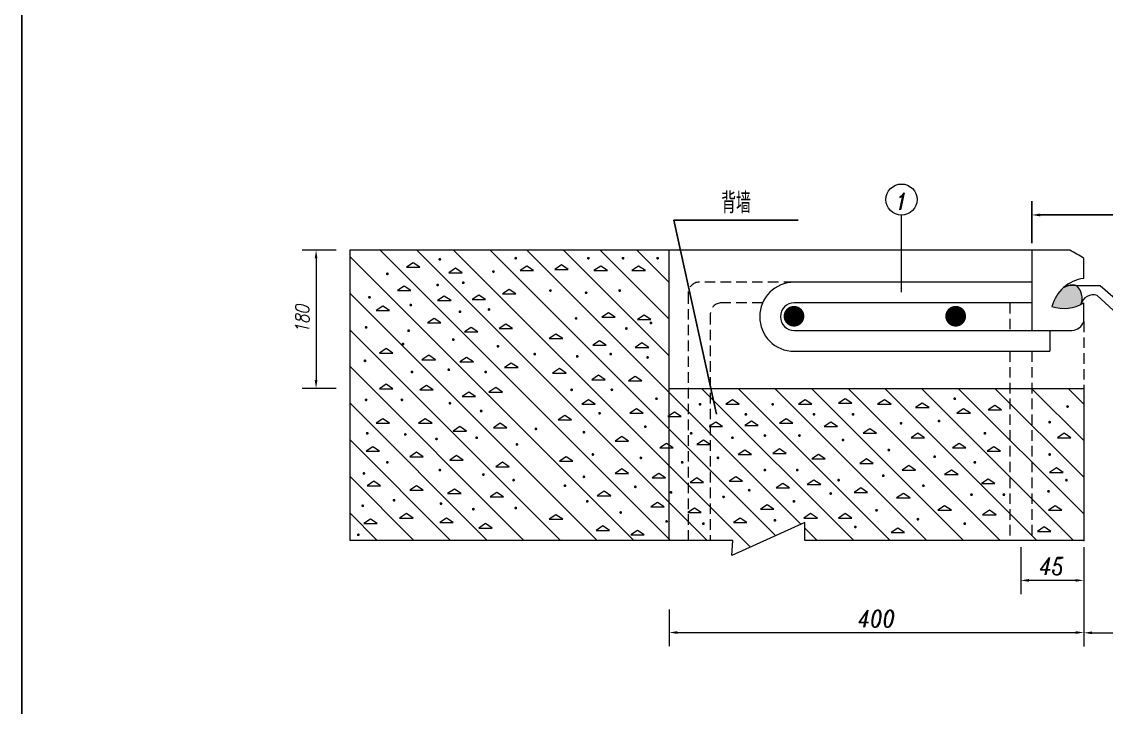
# Model space of a CAD drawing. Header units: millimetres. Extents: x -24082 to -8318, y -18393 to -12453.
# Drawn here: x -17978.1 to -17821.2, y -13152.6 to -13053.4 of the extents above; entities that cross this region are included whole.
import ezdxf
from ezdxf.enums import TextEntityAlignment as Align

# ---------------------------------------------------------------- set-up
doc = ezdxf.new("R2010")
doc.units = ezdxf.units.MM
doc.header["$LTSCALE"] = 12
doc.linetypes.add('DASHED', pattern=[19.05, 12.7, -6.35])
doc.linetypes.add('HIDDEN', pattern=[9.525, 6.35, -3.175])
doc.layers.add('Dim', color=7, linetype='Continuous', lineweight=18)
doc.layers.add('SCHEME', color=7, linetype='Continuous')
doc.layers.add('图框', color=5, linetype='Continuous')
doc.styles.get("Standard").update_dxf_attribs({"font": 'italc1.shx', "width": 0.8, "bigfont": 'fsdb.shx'})

msp = doc.modelspace()

# ---------------------------------------------------------------- hatches: boundary and pattern name
at = {"layer": 'Dim'}
h = msp.add_hatch(dxfattribs=at)
h.set_pattern_fill('ANSI31', color=3, scale=30, style=0)
h.set_pattern_definition([(135, (-16763.721, -13761.0735), (2.65165, 2.65165), [])])
edge = h.paths.add_edge_path()
edge.add_line((-17875.207, -13128.445), (-17930.657, -13128.445))
edge.add_line((-17930.657, -13086.441), (-17930.657, -13128.445))
edge.add_line((-17884.433, -13086.441), (-17930.657, -13086.441))
edge.add_line((-17884.433, -13128.445), (-17884.433, -13086.441))
edge.add_line((-17884.433, -13106.441), (-17824.433, -13106.441))
edge.add_line((-17824.433, -13106.441), (-17824.433, -13128.445))
edge.add_line((-17824.433, -13128.445), (-17864.778, -13128.445))
edge.add_line((-17864.778, -13128.445), (-17864.778, -13125.872))
edge.add_line((-17864.778, -13125.872), (-17875.369, -13130.637))
edge.add_line((-17875.369, -13130.637), (-17875.207, -13128.445))
msp.add_hatch(color=7, dxfattribs=at).paths.add_polyline_path([(-17824.849, -13094.294, -0.0371488), (-17824.763, -13094.035, 0.285368), (-17825.514, -13091.554, 0.1628055), (-17827.281, -13091.788, 0.1532164), (-17829.047, -13094.597, 0.1939056)])

# ---------------------------------------------------------------- linework, layer by layer
at = {"color": 7, "linetype": 'Continuous'}
for p, q in [((-17831.933, -13085.441), (-17831.933, -13079.341)), ((-17830.733, -13081.341), (-17793.133, -13081.341))]:
    msp.add_line(p, q, dxfattribs=at)
at = {"color": 7, "lineweight": 0}
msp.add_lwpolyline([(-17978.125, -13344.118), (-17558.125, -13344.118), (-17558.125, -13047.118), (-17978.125, -13047.118)], close=True, dxfattribs=at)
at = {"color": 2, "linetype": 'Continuous'}
msp.add_lwpolyline([(-17978.125, -13344.118), (-17978.125, -13047.118)], dxfattribs=at)
at = {"color": 7, "linetype": 'Continuous'}
msp.add_lwpolyline([(-17877.562, -13110.164), (-17883.754, -13082.088), (-17865.754, -13082.088)], dxfattribs=at)
msp.add_arc((-17826.048, -13094.313), 2.81, 79.03368, 116.02143, dxfattribs=at)
msp.add_solid([(-17830.733, -13081.141), (-17830.733, -13081.541), (-17831.933, -13081.341)], dxfattribs=at)
at = {"layer": 'Defpoints', "color": 0, "linetype": 'ByBlock'}
msp.add_point((-17831.933, -13086.441), dxfattribs=at)
at = {"layer": 'Dim', "color": 7}
msp.add_line((-17850.817, -13092.539), (-17850.817, -13081.359), dxfattribs=at)
at = {"layer": 'Dim', "color": 3}
for p, q in [((-17932.621, -13086.441), (-17937.527, -13086.441)), ((-17935.527, -13087.641), (-17935.527, -13105.241)), ((-17930.657, -13086.441), (-17930.657, -13128.445)), ((-17884.433, -13086.441), (-17930.657, -13086.441)), ((-17826.461, -13086.441), (-17884.433, -13086.441)), ((-17831.933, -13086.441), (-17831.933, -13091.069)), ((-17824.433, -13090.515), (-17824.433, -13087.637)), ((-17824.433, -13090.515), (-17824.433, -13087.637)), ((-17831.933, -13091.069), (-17831.933, -13098.069)), ((-17824.433, -13096.783), (-17824.433, -13094.069)), ((-17829.333, -13098.069), (-17826.114, -13098.069)), ((-17932.621, -13106.441), (-17937.527, -13106.441)), ((-17884.433, -13106.441), (-17824.433, -13106.441)), ((-17824.433, -13106.441), (-17824.433, -13128.445)), ((-17864.778, -13125.872), (-17875.369, -13130.637)), ((-17864.778, -13128.445), (-17864.778, -13125.872)), ((-17875.207, -13128.445), (-17930.657, -13128.445)), ((-17875.369, -13130.637), (-17875.207, -13128.445)), ((-17824.433, -13128.445), (-17864.778, -13128.445)), ((-17833.563, -13129.445), (-17833.563, -13136.244)), ((-17824.433, -13129.445), (-17824.433, -13143.829)), ((-17824.433, -13129.445), (-17824.433, -13136.244)), ((-17825.633, -13134.244), (-17832.363, -13134.244)), ((-17824.433, -13134.852), (-17824.433, -13143.789)), ((-17884.433, -13138.468), (-17884.433, -13143.789)), ((-17883.233, -13141.789), (-17825.633, -13141.789)), ((-17823.233, -13141.829), (-17800.633, -13141.829))]:
    msp.add_line(p, q, dxfattribs=at)
at = {"layer": 'Dim', "color": 3, "linetype": 'DASHED'}
msp.add_line((-17884.433, -13128.445), (-17884.433, -13086.441), dxfattribs=at)
at = {"layer": 'Dim', "color": 1, "linetype": 'HIDDEN', "ltscale": 0.02}
for p, q in [((-17866.333, -13091.069), (-17880.079, -13091.069)), ((-17881.679, -13092.669), (-17881.679, -13128.445)), ((-17870.916, -13094.069), (-17876.879, -13094.069)), ((-17835.133, -13094.069), (-17835.133, -13098.069)), ((-17878.479, -13095.669), (-17878.479, -13128.445)), ((-17824.433, -13096.783), (-17824.433, -13106.441)), ((-17835.133, -13101.069), (-17835.133, -13128.445)), ((-17831.933, -13101.069), (-17831.933, -13128.445))]:
    msp.add_line(p, q, dxfattribs=at)
at = {"layer": 'Dim', "color": 1}
for p, q in [((-17831.933, -13091.069), (-17866.333, -13091.069)), ((-17831.933, -13094.069), (-17866.333, -13094.069)), ((-17866.333, -13098.069), (-17829.333, -13098.069)), ((-17829.333, -13098.069), (-17829.333, -13101.069)), ((-17866.333, -13101.069), (-17829.333, -13101.069))]:
    msp.add_line(p, q, dxfattribs=at)
at = {"layer": 'Dim', "color": 3, "const_width": 0.2}
for points in [[(-17917.517, -13087.762, -1), (-17917.717, -13087.762, -1)], [(-17906.527, -13087.601, -1), (-17906.727, -13087.601, -1)], [(-17896.022, -13087.601, -1), (-17896.222, -13087.601, -1)], [(-17891.011, -13087.601, -1), (-17891.211, -13087.601, -1)], [(-17886.001, -13087.601, -1), (-17886.201, -13087.601, -1)], [(-17909.759, -13089.538, -1), (-17909.959, -13089.538, -1)], [(-17925.113, -13089.861, -1), (-17925.313, -13089.861, -1)], [(-17914.123, -13091.153, -1), (-17914.323, -13091.153, -1)], [(-17917.84, -13091.476, -1), (-17918.04, -13091.476, -1)], [(-17901.516, -13092.283, -1), (-17901.716, -13092.283, -1)], [(-17896.345, -13092.606, -1), (-17896.545, -13092.606, -1)], [(-17891.496, -13092.283, -1), (-17891.696, -13092.283, -1)], [(-17927.698, -13093.252, -1), (-17927.898, -13093.252, -1)], [(-17921.719, -13094.382, -1), (-17921.919, -13094.382, -1)], [(-17914.607, -13095.351, -1), (-17914.807, -13095.351, -1)], [(-17910.405, -13095.028, -1), (-17910.605, -13095.028, -1)], [(-17928.183, -13097.611, -1), (-17928.383, -13097.611, -1)], [(-17897.799, -13096.32, -1), (-17897.999, -13096.32, -1)], [(-17886.971, -13096.966, -1), (-17887.171, -13096.966, -1)], [(-17922.042, -13098.096, -1), (-17922.242, -13098.096, -1)], [(-17890.527, -13097.773, -1), (-17890.727, -13097.773, -1)], [(-17922.85, -13100.033, -1), (-17923.05, -13100.033, -1)], [(-17915.577, -13099.387, -1), (-17915.777, -13099.387, -1)], [(-17909.112, -13100.356, -1), (-17909.312, -13100.356, -1)], [(-17903.779, -13101.486, -1), (-17903.979, -13101.486, -1)], [(-17897.638, -13101.809, -1), (-17897.838, -13101.809, -1)], [(-17892.789, -13101.486, -1), (-17892.989, -13101.486, -1)], [(-17887.456, -13101.971, -1), (-17887.656, -13101.971, -1)], [(-17928.345, -13102.455, -1), (-17928.545, -13102.455, -1)], [(-17916.224, -13103.747, -1), (-17916.424, -13103.747, -1)], [(-17921.557, -13104.07, -1), (-17921.757, -13104.07, -1)], [(-17910.89, -13104.07, -1), (-17911.09, -13104.07, -1)], [(-17898.446, -13106.653, -1), (-17898.646, -13106.653, -1)], [(-17892.628, -13106.653, -1), (-17892.828, -13106.653, -1)], [(-17928.183, -13108.106, -1), (-17928.383, -13108.106, -1)], [(-17923.011, -13108.106, -1), (-17923.211, -13108.106, -1)], [(-17916.062, -13108.591, -1), (-17916.262, -13108.591, -1)], [(-17886.163, -13107.945, -1), (-17886.363, -13107.945, -1)], [(-17843.011, -13107.945, -1), (-17843.211, -13107.945, -1)], [(-17911.537, -13109.721, -1), (-17911.737, -13109.721, -1)], [(-17894.405, -13110.044, -1), (-17894.605, -13110.044, -1)], [(-17879.86, -13108.752, -1), (-17880.06, -13108.752, -1)], [(-17869.355, -13108.752, -1), (-17869.555, -13108.752, -1)], [(-17826.688, -13109.075, -1), (-17826.888, -13109.075, -1)], [(-17873.234, -13110.205, -1), (-17873.434, -13110.205, -1)], [(-17863.375, -13110.205, -1), (-17863.575, -13110.205, -1)], [(-17857.718, -13110.205, -1), (-17857.918, -13110.205, -1)], [(-17850.769, -13111.497, -1), (-17850.969, -13111.497, -1)], [(-17845.274, -13111.174, -1), (-17845.474, -13111.174, -1)], [(-17829.274, -13111.336, -1), (-17829.474, -13111.336, -1)], [(-17928.022, -13112.95, -1), (-17928.222, -13112.95, -1)], [(-17922.527, -13113.112, -1), (-17922.727, -13113.112, -1)], [(-17903.618, -13112.304, -1), (-17903.818, -13112.304, -1)], [(-17896.668, -13112.789, -1), (-17896.868, -13112.789, -1)], [(-17887.779, -13111.982, -1), (-17887.979, -13111.982, -1)], [(-17881.153, -13112.95, -1), (-17881.353, -13112.95, -1)], [(-17870.486, -13113.273, -1), (-17870.686, -13113.273, -1)], [(-17865.476, -13113.273, -1), (-17865.676, -13113.273, -1)], [(-17838.648, -13112.95, -1), (-17838.848, -13112.95, -1)], [(-17918.001, -13113.758, -1), (-17918.201, -13113.758, -1)], [(-17912.183, -13113.596, -1), (-17912.383, -13113.596, -1)], [(-17906.365, -13114.565, -1), (-17906.565, -13114.565, -1)], [(-17875.173, -13113.596, -1), (-17875.373, -13113.596, -1)], [(-17859.173, -13113.919, -1), (-17859.373, -13113.919, -1)], [(-17895.375, -13116.018, -1), (-17895.575, -13116.018, -1)], [(-17852.547, -13115.372, -1), (-17852.747, -13115.372, -1)], [(-17845.92, -13116.341, -1), (-17846.12, -13116.341, -1)], [(-17829.274, -13116.018, -1), (-17829.474, -13116.018, -1)], [(-17925.113, -13117.148, -1), (-17925.313, -13117.148, -1)], [(-17888.426, -13116.503, -1), (-17888.626, -13116.503, -1)], [(-17882.446, -13117.148, -1), (-17882.646, -13117.148, -1)], [(-17877.274, -13116.503, -1), (-17877.474, -13116.503, -1)], [(-17840.102, -13117.148, -1), (-17840.302, -13117.148, -1)], [(-17928.506, -13118.763, -1), (-17928.706, -13118.763, -1)], [(-17917.517, -13118.279, -1), (-17917.717, -13118.279, -1)], [(-17911.213, -13118.924, -1), (-17911.413, -13118.924, -1)], [(-17896.668, -13119.247, -1), (-17896.868, -13119.247, -1)], [(-17870.486, -13118.279, -1), (-17870.686, -13118.279, -1)], [(-17865.799, -13118.279, -1), (-17865.999, -13118.279, -1)], [(-17853.355, -13119.086, -1), (-17853.555, -13119.086, -1)], [(-17906.85, -13119.732, -1), (-17907.05, -13119.732, -1)], [(-17899.415, -13120.539, -1), (-17899.615, -13120.539, -1)], [(-17889.234, -13120.701, -1), (-17889.434, -13120.701, -1)], [(-17859.819, -13119.732, -1), (-17860.019, -13119.732, -1)], [(-17847.537, -13120.539, -1), (-17847.737, -13120.539, -1)], [(-17826.85, -13119.732, -1), (-17827.05, -13119.732, -1)], [(-17924.143, -13122.638, -1), (-17924.343, -13122.638, -1)], [(-17884.062, -13121.508, -1), (-17884.262, -13121.508, -1)], [(-17876.466, -13122.154, -1), (-17876.666, -13122.154, -1)], [(-17872.749, -13121.185, -1), (-17872.949, -13121.185, -1)], [(-17860.951, -13121.669, -1), (-17861.151, -13121.669, -1)], [(-17840.587, -13121.831, -1), (-17840.787, -13121.831, -1)], [(-17835.9, -13121.831, -1), (-17836.1, -13121.831, -1)], [(-17829.436, -13121.346, -1), (-17829.636, -13121.346, -1)], [(-17928.668, -13123.445, -1), (-17928.868, -13123.445, -1)], [(-17917.355, -13123.122, -1), (-17917.555, -13123.122, -1)], [(-17912.668, -13123.93, -1), (-17912.868, -13123.93, -1)], [(-17906.527, -13123.768, -1), (-17906.727, -13123.768, -1)], [(-17896.183, -13122.8, -1), (-17896.383, -13122.8, -1)], [(-17866.284, -13122.8, -1), (-17866.484, -13122.8, -1)], [(-17854.324, -13124.091, -1), (-17854.524, -13124.091, -1)], [(-17891.335, -13124.414, -1), (-17891.535, -13124.414, -1)], [(-17884.708, -13125.706, -1), (-17884.908, -13125.706, -1)], [(-17869.032, -13125.544, -1), (-17869.232, -13125.544, -1)], [(-17848.345, -13125.383, -1), (-17848.545, -13125.383, -1)], [(-17879.375, -13126.029, -1), (-17879.575, -13126.029, -1)], [(-17857.395, -13126.513, -1), (-17857.595, -13126.513, -1)], [(-17841.557, -13126.029, -1), (-17841.757, -13126.029, -1)], [(-17929.315, -13127.643, -1), (-17929.515, -13127.643, -1)]]:
    msp.add_lwpolyline(points, format="xyb", close=True, dxfattribs=at)
at = {"layer": 'Dim', "color": 3}
for points in [[(-17921.495, -13088.247), (-17922.465, -13088.892), (-17920.526, -13088.892)], [(-17915.354, -13089.054), (-17916.324, -13089.7), (-17914.384, -13089.7)], [(-17905.01, -13088.731), (-17905.98, -13089.377), (-17904.041, -13089.377)], [(-17900, -13088.569), (-17900.97, -13089.215), (-17899.031, -13089.215)], [(-17894.344, -13088.731), (-17895.313, -13089.377), (-17893.374, -13089.377)], [(-17888.849, -13088.731), (-17889.818, -13089.377), (-17887.879, -13089.377)], [(-17922.788, -13091.637), (-17923.758, -13092.283), (-17921.819, -13092.283)], [(-17907.596, -13092.122), (-17908.566, -13092.767), (-17906.627, -13092.767)], [(-17916.97, -13093.09), (-17917.94, -13093.736), (-17916, -13093.736)], [(-17911.96, -13092.929), (-17912.93, -13093.575), (-17910.99, -13093.575)], [(-17925.859, -13094.544), (-17926.829, -13095.189), (-17924.889, -13095.189)], [(-17893.212, -13095.512), (-17894.182, -13096.158), (-17892.243, -13096.158)], [(-17888.041, -13095.835), (-17889.01, -13096.481), (-17887.071, -13096.481)], [(-17918.425, -13096.32), (-17919.394, -13096.966), (-17917.455, -13096.966)], [(-17908.081, -13097.127), (-17909.051, -13097.773), (-17907.111, -13097.773)], [(-17913.091, -13097.611), (-17914.061, -13098.257), (-17912.122, -13098.257)], [(-17900.808, -13098.58), (-17901.778, -13099.226), (-17899.839, -13099.226)], [(-17894.505, -13099.549), (-17895.475, -13100.195), (-17893.536, -13100.195)], [(-17888.364, -13099.872), (-17889.334, -13100.518), (-17887.394, -13100.518)], [(-17925.374, -13100.679), (-17926.344, -13101.325), (-17924.404, -13101.325)], [(-17919.233, -13101.648), (-17920.202, -13102.294), (-17918.263, -13102.294)], [(-17913.738, -13101.971), (-17914.707, -13102.617), (-17912.768, -13102.617)], [(-17907.273, -13102.778), (-17908.243, -13103.424), (-17906.303, -13103.424)], [(-17900.324, -13103.585), (-17901.293, -13104.231), (-17899.354, -13104.231)], [(-17894.667, -13104.554), (-17895.637, -13105.2), (-17893.697, -13105.2)], [(-17889.334, -13104.716), (-17890.303, -13105.362), (-17888.364, -13105.362)], [(-17925.374, -13105.846), (-17926.344, -13106.492), (-17924.404, -13106.492)], [(-17919.556, -13106.007), (-17920.526, -13106.653), (-17918.586, -13106.653)], [(-17909.536, -13106.33), (-17910.505, -13106.976), (-17908.566, -13106.976)], [(-17913.415, -13106.976), (-17914.384, -13107.622), (-17912.445, -13107.622)], [(-17896.122, -13108.106), (-17897.091, -13108.752), (-17895.152, -13108.752)], [(-17875.273, -13108.106), (-17876.243, -13108.752), (-17874.303, -13108.752)], [(-17864.768, -13108.106), (-17865.738, -13108.752), (-17863.798, -13108.752)], [(-17858.95, -13107.945), (-17859.919, -13108.591), (-17857.98, -13108.591)], [(-17853.293, -13108.106), (-17854.263, -13108.752), (-17852.323, -13108.752)], [(-17889.172, -13109.398), (-17890.142, -13110.044), (-17888.202, -13110.044)], [(-17883.677, -13109.883), (-17884.647, -13110.528), (-17882.707, -13110.528)], [(-17847.798, -13108.591), (-17848.768, -13109.237), (-17846.828, -13109.237)], [(-17841.818, -13109.398), (-17842.788, -13110.044), (-17840.849, -13110.044)], [(-17837.293, -13108.914), (-17838.263, -13109.56), (-17836.323, -13109.56)], [(-17925.859, -13110.851), (-17926.829, -13111.497), (-17924.889, -13111.497)], [(-17919.718, -13110.851), (-17920.687, -13111.497), (-17918.748, -13111.497)], [(-17908.889, -13111.497), (-17909.859, -13112.143), (-17907.92, -13112.143)], [(-17899.515, -13110.367), (-17900.485, -13111.013), (-17898.546, -13111.013)], [(-17877.697, -13111.336), (-17878.667, -13111.982), (-17876.728, -13111.982)], [(-17872.526, -13111.174), (-17873.495, -13111.82), (-17871.556, -13111.82)], [(-17867.515, -13110.851), (-17868.485, -13111.497), (-17866.546, -13111.497)], [(-17861.051, -13111.336), (-17862.02, -13111.982), (-17860.081, -13111.982)], [(-17914.707, -13111.982), (-17915.677, -13112.627), (-17913.738, -13112.627)], [(-17855.394, -13112.304), (-17856.364, -13112.95), (-17854.424, -13112.95)], [(-17848.445, -13112.95), (-17849.414, -13113.596), (-17847.475, -13113.596)], [(-17827.273, -13112.95), (-17828.243, -13113.596), (-17826.303, -13113.596)], [(-17891.273, -13113.435), (-17892.243, -13114.081), (-17890.303, -13114.081)], [(-17884.808, -13114.403), (-17885.778, -13115.049), (-17883.839, -13115.049)], [(-17879.475, -13113.919), (-17880.445, -13114.565), (-17878.505, -13114.565)], [(-17842.465, -13114.403), (-17843.435, -13115.049), (-17841.495, -13115.049)], [(-17927.314, -13114.888), (-17928.283, -13115.534), (-17926.344, -13115.534)], [(-17921.01, -13115.695), (-17921.98, -13116.341), (-17920.041, -13116.341)], [(-17915.192, -13116.18), (-17916.162, -13116.825), (-17914.223, -13116.825)], [(-17873.495, -13115.372), (-17874.465, -13116.018), (-17872.526, -13116.018)], [(-17868.485, -13115.211), (-17869.455, -13115.857), (-17867.515, -13115.857)], [(-17862.829, -13116.018), (-17863.798, -13116.664), (-17861.859, -13116.664)], [(-17837.455, -13114.888), (-17838.424, -13115.534), (-17836.485, -13115.534)], [(-17908.566, -13117.148), (-17909.536, -13117.794), (-17907.596, -13117.794)], [(-17899.354, -13116.341), (-17900.324, -13116.987), (-17898.384, -13116.987)], [(-17855.879, -13116.664), (-17856.849, -13117.31), (-17854.909, -13117.31)], [(-17849.738, -13117.633), (-17850.707, -13118.279), (-17848.768, -13118.279)], [(-17891.273, -13118.117), (-17892.243, -13118.763), (-17890.303, -13118.763)], [(-17885.94, -13118.763), (-17886.909, -13119.409), (-17884.97, -13119.409)], [(-17874.788, -13119.247), (-17875.758, -13119.893), (-17873.818, -13119.893)], [(-17843.596, -13118.279), (-17844.566, -13118.924), (-17842.626, -13118.924)], [(-17828.404, -13117.956), (-17829.374, -13118.602), (-17827.435, -13118.602)], [(-17927.152, -13119.893), (-17928.122, -13120.539), (-17926.182, -13120.539)], [(-17921.01, -13120.539), (-17921.98, -13121.185), (-17920.041, -13121.185)], [(-17880.445, -13119.409), (-17881.414, -13120.055), (-17879.475, -13120.055)], [(-17868, -13120.216), (-17868.97, -13120.862), (-17867.031, -13120.862)], [(-17863.475, -13119.732), (-17864.445, -13120.378), (-17862.505, -13120.378)], [(-17856.687, -13120.862), (-17857.657, -13121.508), (-17855.717, -13121.508)], [(-17838.263, -13119.57), (-17839.233, -13120.216), (-17837.293, -13120.216)], [(-17915.516, -13121.023), (-17916.485, -13121.669), (-17914.546, -13121.669)], [(-17909.374, -13121.508), (-17910.344, -13122.154), (-17908.404, -13122.154)], [(-17893.859, -13121.346), (-17894.829, -13121.992), (-17892.889, -13121.992)], [(-17850.546, -13121.669), (-17851.515, -13122.315), (-17849.576, -13122.315)], [(-17886.101, -13122.961), (-17887.071, -13123.607), (-17885.132, -13123.607)], [(-17880.768, -13123.768), (-17881.738, -13124.414), (-17879.798, -13124.414)], [(-17870.263, -13123.284), (-17871.233, -13123.93), (-17869.293, -13123.93)], [(-17844.566, -13123.445), (-17845.536, -13124.091), (-17843.596, -13124.091)], [(-17838.101, -13124.091), (-17839.071, -13124.737), (-17837.132, -13124.737)], [(-17828.566, -13123.445), (-17829.536, -13124.091), (-17827.596, -13124.091)], [(-17927.637, -13125.383), (-17928.606, -13126.029), (-17926.667, -13126.029)], [(-17922.465, -13124.576), (-17923.435, -13125.222), (-17921.495, -13125.222)], [(-17916.647, -13125.222), (-17917.617, -13125.867), (-17915.677, -13125.867)], [(-17900.808, -13124.737), (-17901.778, -13125.383), (-17899.839, -13125.383)], [(-17874.142, -13125.222), (-17875.111, -13125.867), (-17873.172, -13125.867)], [(-17863.96, -13124.576), (-17864.93, -13125.222), (-17862.99, -13125.222)], [(-17858.95, -13124.576), (-17859.919, -13125.222), (-17857.98, -13125.222)], [(-17910.99, -13126.029), (-17911.96, -13126.675), (-17910.021, -13126.675)], [(-17894.021, -13126.352), (-17894.99, -13126.998), (-17893.051, -13126.998)], [(-17889.01, -13126.998), (-17889.98, -13127.643), (-17888.041, -13127.643)], [(-17851.354, -13126.675), (-17852.323, -13127.321), (-17850.384, -13127.321)], [(-17830.182, -13126.513), (-17831.152, -13127.159), (-17829.212, -13127.159)]]:
    msp.add_lwpolyline(points, close=True, dxfattribs=at)
at = {"layer": 'Dim', "color": 1}
for points in [[(-17825.514, -13091.554), (-17822.05, -13091.554)], [(-17822.05, -13091.554), (-17812.171, -13100.16)], [(-17822.514, -13092.982), (-17812.147, -13102.528)]]:
    msp.add_lwpolyline(points, dxfattribs=at)
at = {"layer": 'Dim', "color": 1, "const_width": 1.5}
for points in [[(-17865.619, -13096.004, -1), (-17867.119, -13096.004, -1)], [(-17842.222, -13096.004, -1), (-17843.722, -13096.004, -1)]]:
    msp.add_lwpolyline(points, format="xyb", close=True, dxfattribs=at)
at = {"layer": 'Dim', "color": 7}
msp.add_circle((-17850.817, -13079.109), 2.25, dxfattribs=at)
at = {"layer": 'Dim', "color": 3}
for centre, radius, start, end in [((-17833.929, -13101.418), 16.736, 55.43019, 63.49574), ((-17823.687, -13096.006), 5.542, 97.73424, 165.26963), ((-17827.135, -13093.398), 2.456, 338.60375, 48.68165), ((-17827.324, -13089.236), 5.631, 252.18147, 300.88588), ((-17826.318, -13096.061), 2.018, 275.79836, 339.02016)]:
    msp.add_arc(centre, radius, start, end, dxfattribs=at)
at = {"layer": 'Dim', "color": 1, "linetype": 'HIDDEN', "ltscale": 0.02}
for centre in [(-17880.079, -13092.669), (-17876.879, -13095.669)]:
    msp.add_arc(centre, 1.6, 90, 180, dxfattribs=at)
at = {"layer": 'Dim', "color": 1}
for centre, radius, start, end in [((-17866.333, -13096.069), 5, 90, 270), ((-17866.333, -13096.069), 2, 90, 270), ((-17823.064, -13094.738), 1.839, 72.56833, 166.04359)]:
    msp.add_arc(centre, radius, start, end, dxfattribs=at)
at = {"layer": 'Dim', "color": 3}
for p in [(-17884.433, -13106.441), (-17824.433, -13128.445)]:
    msp.add_point(p, dxfattribs=at)
for points in [[(-17935.727, -13087.641), (-17935.327, -13087.641), (-17935.527, -13086.441)], [(-17935.727, -13105.241), (-17935.327, -13105.241), (-17935.527, -13106.441)], [(-17832.363, -13134.044), (-17832.363, -13134.444), (-17833.563, -13134.244)], [(-17825.633, -13134.044), (-17825.633, -13134.444), (-17824.433, -13134.244)], [(-17883.233, -13141.589), (-17883.233, -13141.989), (-17884.433, -13141.789)], [(-17825.633, -13141.589), (-17825.633, -13141.989), (-17824.433, -13141.789)], [(-17823.233, -13141.629), (-17823.233, -13142.029), (-17824.433, -13141.829)]]:
    msp.add_solid(points, dxfattribs=at)
at = {"layer": 'SCHEME', "color": 0}
msp.add_line((-17978.125, -13344.118), (-17978.125, -13047.118), dxfattribs=at)
at = {"layer": '图框', "color": 0}
msp.add_lwpolyline([(-17978.125, -13047.118), (-17558.125, -13047.118), (-17558.125, -13344.118), (-17978.125, -13344.118)], close=True, dxfattribs=at)

# ---------------------------------------------------------------- texts
at = {"color": 7, "linetype": 'Continuous', "width": 0.75}
msp.add_text('背墙', height=3, dxfattribs=at).set_placement((-17874.754, -13081.088), align=Align.CENTER)
at = {"color": 7, "linetype": 'Continuous', "insert": (-17850.732, -13079.362), "char_height": 2.5, "attachment_point": 5}
msp.add_mtext('1', dxfattribs=at)
at = {"layer": 'Dim', "color": 3, "insert": (-17937.527, -13096.441), "char_height": 2, "attachment_point": 5, "rotation": 90}
msp.add_mtext('180', dxfattribs=at)
at = {"layer": 'Dim', "color": 3, "char_height": 2.5, "attachment_point": 5}
for s, insert in [('\\A1;45', (-17829.061, -13132.203)), ('400', (-17854.433, -13139.789))]:
    msp.add_mtext(s, dxfattribs=dict(at, insert=insert))

doc.saveas('drawing.dxf')
